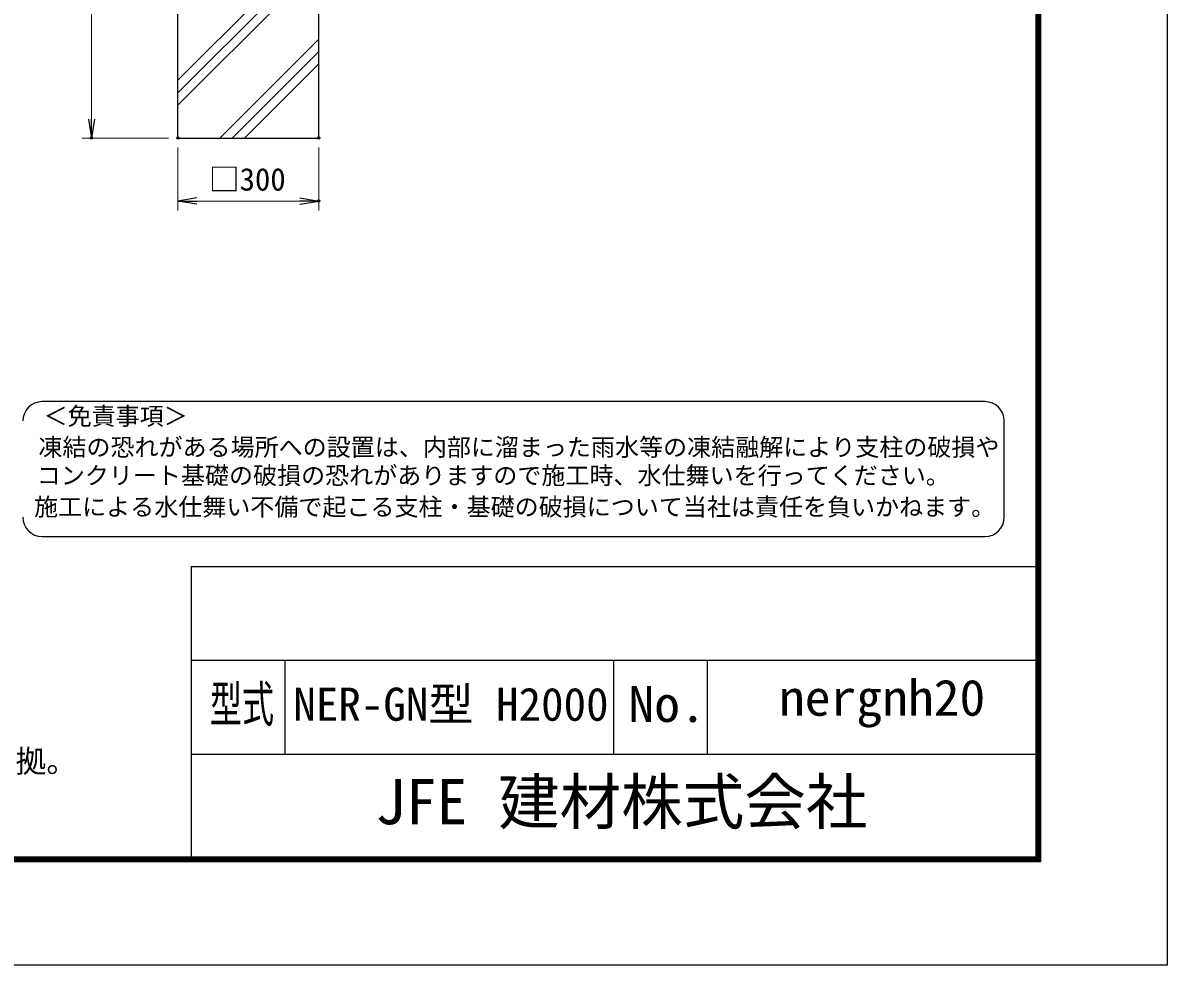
# Model space of a CAD drawing. Units: millimetres, scale not verified. Extents: x -4200 to 4200, y -2970 to 2970.
# Drawn here: x 1762 to 4200, y -2970 to -961 of the extents above; entities that cross this region are included whole.
import ezdxf
from ezdxf.enums import TextEntityAlignment as Align

# ---------------------------------------------------------------- set-up
doc = ezdxf.new("R2010")
doc.units = ezdxf.units.MM
doc.header["$LTSCALE"] = 10
doc.header["$PDMODE"] = 32
doc.header["$PDSIZE"] = 5
for name, color, linetype, lineweight in [('0-0_D-TTL-TXT', 7, 'Continuous', 25), ('0-5_LAYER04', 7, 'Continuous', 25), ('0-6_D-STR-DIM', 7, 'Continuous', 13), ('0-8_Defpoints', 6, 'Continuous', 25), ('0-9_D-STR-TXT', 7, 'Continuous', 13), ('0-A_D-DCR-HCH', 7, 'Continuous', 13), ('0-C_D-TTL', 7, 'Continuous', 25)]:
    doc.layers.add(name, color=color, linetype=linetype, lineweight=lineweight)
doc.layers.add('0-7_0', color=7, linetype='Continuous')
doc.styles.add('ＭＳ ゴシック', font='')
doc.styles.get('ＭＳ ゴシック').set_extended_font_data('MS Gothic')

# ---------------------------------------------------------------- blocks, each defined once
blk = doc.blocks.new('_Open')
at = {"layer": '0-7_0'}
blk.add_line((-10, 1.667), (0, 0), dxfattribs=at)
blk.add_lwpolyline([(-10, -1.667), (0, 0), (-10, 0)], dxfattribs=at)

msp = doc.modelspace()

# ---------------------------------------------------------------- linework, layer by layer
at = {"layer": '0-0_D-TTL-TXT', "color": 2}
for p, q in [((3811.77, -1768.83), (1802.62, -1768.83)), ((3852.85, -2015.3), (3852.85, -1809.91)), ((1802.62, -2056.38), (3811.77, -2056.38))]:
    msp.add_line(p, q, dxfattribs=at)
for centre, start, end in [((1802.62, -1809.91), 90, 180), ((3811.77, -1809.91), 0, 90), ((1802.62, -2015.3), 180, 270), ((3811.77, -2015.3), 270, 0)]:
    msp.add_arc(centre, 41.08, start, end, dxfattribs=at)
at = {"layer": '0-5_LAYER04'}
for p, q in [((2091.99, -1207.01), (2091.99, -607.01)), ((2391.99, -1207.01), (2391.99, -607.01)), ((2091.99, -1207.01), (2391.99, -1207.01))]:
    msp.add_line(p, q, dxfattribs=at)
at = {"layer": '0-6_D-STR-DIM'}
for p, q in [((1907.73, -647.01), (1907.73, -1167.01)), ((2071.99, -1207.01), (1887.73, -1207.01)), ((2091.99, -1227.01), (2091.99, -1361.17)), ((2391.99, -1227.01), (2391.99, -1361.17)), ((2131.99, -1341.17), (2351.99, -1341.17))]:
    msp.add_line(p, q, dxfattribs=at)
at = {"layer": '0-8_Defpoints'}
for p in [(1907.73, -1207.01), (2091.99, -1207.01), (2091.99, -1207.01), (2391.99, -1207.01), (2391.99, -1341.17)]:
    msp.add_point(p, dxfattribs=at)
at = {"layer": '0-A_D-DCR-HCH'}
for p, q in [((2091.99, -1110.32), (2391.99, -810.32)), ((2091.99, -1136.83), (2391.99, -836.83)), ((2091.99, -1083.8), (2268.78, -907.01)), ((2180.91, -1207.01), (2391.99, -995.93)), ((2207.43, -1207.01), (2391.99, -1022.45)), ((2233.95, -1207.01), (2391.99, -1048.97))]:
    msp.add_line(p, q, dxfattribs=at)
at = {"layer": '0-C_D-TTL'}
for p, q in [((2120, -2120), (2120, -2740)), ((2120, -2120), (3920, -2120)), ((2120, -2320), (3920, -2320)), ((2320, -2320), (2320, -2520)), ((3020, -2320), (3020, -2520)), ((3220, -2320), (3220, -2520)), ((2120, -2520), (3920, -2520))]:
    msp.add_line(p, q, dxfattribs=at)
at = {"layer": '0-C_D-TTL', "color": 2}
msp.add_lwpolyline([(-4200, 2970), (4200, 2970), (4200, -2970), (-4200, -2970)], close=True, dxfattribs=at)
at = {"layer": '0-C_D-TTL'}
for points in [[(-3930, 2750), (3930, 2750), (3930, -2750), (-3930, -2750)], [(-3927.5, 2747.5), (3927.5, 2747.5), (3927.5, -2747.5), (-3927.5, -2747.5)], [(-3925, 2745), (3925, 2745), (3925, -2745), (-3925, -2745)], [(-3922.5, 2742.5), (3922.5, 2742.5), (3922.5, -2742.5), (-3922.5, -2742.5)], [(-3920, 2740), (3920, 2740), (3920, -2740), (-3920, -2740)]]:
    msp.add_lwpolyline(points, close=True, dxfattribs=at)

# ---------------------------------------------------------------- block references
at = {"layer": '0-6_D-STR-DIM', "xscale": 4, "yscale": 4}
for p, rotation in [((1907.73, -1207.01), 270), ((2091.99, -1341.17), 180)]:
    msp.add_blockref('_Open', p, dxfattribs=dict(at, rotation=rotation))
msp.add_blockref('_Open', (2391.99, -1341.17), dxfattribs=at)

# ---------------------------------------------------------------- texts
at = {"layer": '0-0_D-TTL-TXT', "style": 'ＭＳ ゴシック'}
for s, height, p in [('＜免責事項＞ \u3000\u3000', 37.54, (1805.67, -1829.77)), ('凍結の恐れがある場所への設置は、内部に溜まった雨水等の凍結融解により支柱の破損や', 37.54, (1794.56, -1895.91)), ('コンクリート基礎の破損の恐れがありますので施工時、水仕舞いを行ってください。', 37.54, (1791.18, -1956.23)), ('施工による水仕舞い不備で起こる支柱・基礎の破損について当社は責任を負いかねます。 ', 37.54, (1785.43, -2023.18)), ('NER-GN型 H2000', 70.53, (2337.8, -2470.24)), ('JFE 建材株式会社', 96.19, (2512.38, -2698.5))]:
    msp.add_text(s, height=height, dxfattribs=at).set_placement(p, align=Align.BOTTOM_LEFT)
for s, width, p in [('型式', 0.65, (2160.27, -2474.8)), ('nergnh20', 1.05, (3372.67, -2461.47)), ('No.', 1.05, (3052, -2474.8))]:
    msp.add_text(s, height=76.98, dxfattribs=dict(at, width=width)).set_placement(p, align=Align.BOTTOM_LEFT)
at = {"layer": '0-6_D-STR-DIM', "style": 'ＭＳ ゴシック'}
msp.add_text('□300', height=48.09, dxfattribs=at).set_placement((2157.84, -1333.41), align=Align.BOTTOM_LEFT)
at = {"layer": '0-9_D-STR-TXT', "style": 'ＭＳ ゴシック'}
msp.add_text('（設計条件）風荷重：昭和57年改正 建築基準法・同施行令に基づく風圧力に準拠。', height=48.09, dxfattribs=at).set_placement((-582.45, -2573.6), align=Align.BOTTOM_LEFT)

doc.saveas('drawing.dxf')
